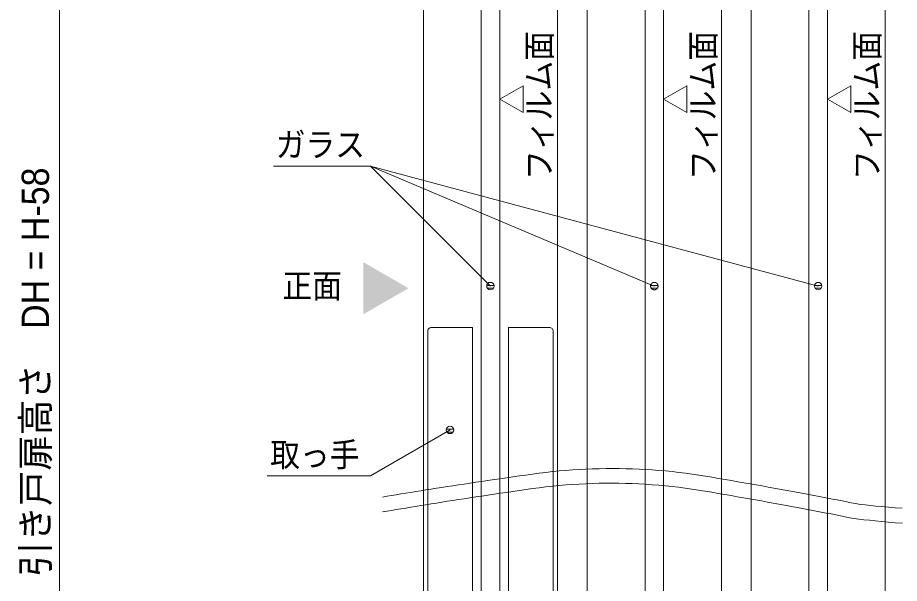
# Model space of a CAD drawing. Units: millimetres, scale not verified. Extents: x -6062 to 6062, y -3045 to 3045.
# Drawn here: x 346 to 1530, y -861 to -102 of the extents above; entities that cross this region are included whole.
import ezdxf
from ezdxf.enums import TextEntityAlignment as Align

# ---------------------------------------------------------------- set-up
doc = ezdxf.new("R2010")
doc.units = ezdxf.units.MM
doc.header["$LTSCALE"] = 20
for name, color, linetype, lineweight in [('0-0_2寸法-1', 7, 'Continuous', 9), ('0-2_2寸法-3', 7, 'Continuous', 9), ('0-3_3一般', 7, 'Continuous', 9)]:
    doc.layers.add(name, color=color, linetype=linetype, lineweight=lineweight)
doc.styles.add('ＭＳ ゴシック', font='')
doc.styles.add('ＭＳ Ｐゴシック', font='')
doc.styles.get('ＭＳ ゴシック').set_extended_font_data('MS Gothic')
doc.styles.get('ＭＳ Ｐゴシック').set_extended_font_data('MS PGothic')

# ---------------------------------------------------------------- blocks, each defined once
blk = doc.blocks.new('グループ-9')
at = {"layer": '0-3_3一般'}
for p, q in [((63913.7, 12704.9), (63913.7, -36100)), ((64413.7, -36100), (64413.7, 12704.9))]:
    blk.add_line(p, q, dxfattribs=at)
blk.add_lwpolyline([(65963.7, 15304.9), (65963.7, -38700), (62363.7, -38700), (62363.7, 15304.9)], close=True, dxfattribs=at)
blk = doc.blocks.new('グループ-11')
at = {"layer": '0-3_3一般'}
for p, q in [((57963.7, -38700), (57963.7, 15304.9)), ((61563.7, 15304.9), (61563.7, -38700))]:
    blk.add_line(p, q, dxfattribs=at)
blk.add_lwpolyline([(60013.7, -36100), (60013.7, 12704.9), (59513.7, 12704.9), (59513.7, -36100)], close=True, dxfattribs=at)
blk = doc.blocks.new('グループ-73')
at = {"layer": '0-3_3一般'}
for p, q in [((53678.7, -10451.2), (53678.7, -18651.2)), ((57048.7, -18651.2), (57048.7, -10451.2))]:
    blk.add_line(p, q, dxfattribs=at)
for points in [[(53778.7, -18751.2), (54878.7, -18751.2), (54878.7, -10351.2), (53778.7, -10351.2)], [(56948.7, -10351.2), (55848.7, -10351.2), (55848.7, -18751.2), (56948.7, -18751.2)]]:
    blk.add_lwpolyline(points, dxfattribs=at)
for centre, start, end in [((53778.7, -10451.2), 135, 180), ((53778.7, -10451.2), 90, 135), ((56948.7, -10451.2), 45, 90), ((56948.7, -10451.2), 0, 45), ((53778.7, -18651.2), 180, 225), ((56948.7, -18651.2), 315, 0), ((53778.7, -18651.2), 225, 270), ((56948.7, -18651.2), 270, 315)]:
    blk.add_arc(centre, 100, start, end, dxfattribs=at)
blk = doc.blocks.new('グループ-75')
at = {"layer": '0-3_3一般'}
for p, q in [((55113.7, 12704.9), (55113.7, -36100)), ((55613.7, -36100), (55613.7, 12704.9))]:
    blk.add_line(p, q, dxfattribs=at)
blk.add_lwpolyline([(57163.7, 15304.9), (57163.7, -38700), (53563.7, -38700), (53563.7, 15304.9)], close=True, dxfattribs=at)
blk = doc.blocks.new('グループ-92')
at = {"layer": '0-3_3一般'}
for points in [[(52467.3, -14903.7), (52587.7, -14883.1), (52710.3, -14862.4), (52835.1, -14841.5), (52962.1, -14820.5), (53091.4, -14799.2), (53222.8, -14777.8), (53356.5, -14756.2), (53492.4, -14734.4), (53630.5, -14712.5), (53770.9, -14690.3), (53913.4, -14668), (54058.2, -14645.5), (54205.2, -14622.9), (54354.4, -14600), (54505.9, -14577), (54659.5, -14553.8), (54815.4, -14530.5), (54973.5, -14506.9), (55133.8, -14483.2), (55296.3, -14459.3), (55461, -14435.2), (55628, -14410.9), (55797.2, -14386.5), (55968.6, -14361.9), (56142.2, -14337.1), (56318, -14312.1), (56496, -14287), (56674.8, -14263.2), (56853.6, -14241.4), (57032.3, -14221.7), (57211, -14204.1), (57389.7, -14188.6), (57568.3, -14175.1), (57746.9, -14163.7), (57925.5, -14154.4), (58104, -14147.1), (58282.5, -14141.9), (58461, -14138.8), (58639.4, -14137.8)], [(58639.4, -14137.8), (58817.8, -14138.8), (58996.2, -14141.9), (59174.5, -14147.1), (59352.8, -14154.4), (59531.1, -14163.7), (59709.3, -14175.1), (59887.5, -14188.6), (60065.7, -14204.2), (60243.8, -14221.8), (60421.9, -14241.5), (60600, -14263.3), (60778, -14287.1), (60956, -14313.1), (61134, -14341.1), (61311.9, -14371), (61488, -14401.3), (61661.9, -14431.3), (61833.6, -14461.1), (62003.1, -14490.7), (62170.4, -14520), (62335.5, -14549), (62498.4, -14577.9), (62659, -14606.5), (62817.5, -14634.9), (62973.7, -14663), (63127.7, -14690.9), (63279.5, -14718.5), (63429.1, -14745.9), (63576.5, -14773.1), (63721.7, -14800.1), (63864.6, -14826.8), (64005.4, -14853.2), (64143.9, -14879.4), (64280.3, -14905.4), (64414.4, -14931.2), (64546.3, -14956.7), (64676, -14982), (64803.4, -15007), (64928.7, -15031.8)], [(52467.3, -15303.7), (52587.5, -15282.8), (52709.9, -15261.8), (52834.6, -15240.6), (52961.5, -15219.2), (53090.6, -15197.6), (53222, -15175.8), (53355.6, -15153.8), (53491.5, -15131.7), (53629.5, -15109.4), (53769.8, -15086.9), (53912.4, -15064.2), (54057.2, -15041.3), (54204.2, -15018.3), (54353.4, -14995), (54504.9, -14971.6), (54658.6, -14948), (54814.6, -14924.2), (54972.8, -14900.3), (55133.2, -14876.1), (55295.8, -14851.8), (55460.7, -14827.3), (55627.9, -14802.6), (55797.2, -14777.7), (55968.8, -14752.6), (56142.6, -14727.4), (56318.7, -14701.9), (56496.8, -14676.5), (56675.3, -14652.7), (56853.8, -14631.1), (57032.3, -14611.6), (57210.7, -14594.1), (57389.1, -14578.8), (57567.4, -14565.6), (57745.8, -14554.5), (57924.1, -14545.5), (58102.3, -14538.6), (58280.6, -14533.9), (58458.8, -14531.2), (58636.9, -14530.6)], [(58636.9, -14530.6), (58815.1, -14532.2), (58993.2, -14535.8), (59171.3, -14541.6), (59349.3, -14549.5), (59527.3, -14559.5), (59705.3, -14571.6), (59883.3, -14585.8), (60061.2, -14602.1), (60239.1, -14620.5), (60417, -14641.1), (60594.8, -14663.7), (60772.6, -14688.5), (60950.4, -14715.3), (61128.1, -14744.3), (61305.2, -14774.6), (61480, -14804.8), (61652.6, -14834.7), (61823, -14864.4), (61991.2, -14893.9), (62157.2, -14923.1), (62320.9, -14952.1), (62482.4, -14980.8), (62641.6, -15009.3), (62798.6, -15037.6), (62953.4, -15065.6), (63106, -15093.4), (63256.4, -15121), (63404.5, -15148.3), (63550.4, -15175.3), (63694, -15202.2), (63835.5, -15228.8), (63974.7, -15255.1), (64111.6, -15281.2), (64246.4, -15307.1), (64378.9, -15332.7), (64509.2, -15358.1), (64637.2, -15383.3), (64763.1, -15408.2), (64886.7, -15432.9)], [(64928.7, -15031.8), (65051.8, -15056.4), (65172.6, -15080.7), (65293.4, -15100.4), (65423.5, -15115.1), (65564, -15130.1), (65714.8, -15145.3), (65876, -15160.8), (66047.5, -15176.4), (66229.3, -15191.2), (66421.4, -15200.3)], [(64886.7, -15432.9), (65008, -15457.4), (65127.6, -15480), (65254.3, -15495.8), (65391.1, -15511.9), (65537.9, -15528.4), (65694.8, -15545.2), (65861.8, -15562.4), (66038.9, -15580), (66226.1, -15593.8), (66423.3, -15601.5)]]:
    blk.add_lwpolyline(points, dxfattribs=at)
for name in ['グループ-75', 'グループ-11', 'グループ-9', 'グループ-73']:
    blk.add_blockref(name, (0, 0), dxfattribs=at)
blk = doc.blocks.new('グループ-93')
at = {"layer": '0-3_3一般'}
blk.add_blockref('グループ-92', (0, 0), dxfattribs=at)

msp = doc.modelspace()

# ---------------------------------------------------------------- linework, layer by layer
at = {"layer": '0-0_2寸法-1'}
msp.add_line((402.18, 752.53), (402.18, -1922.29), dxfattribs=at)
at = {"layer": '0-2_2寸法-3'}
for p, q in [((819.63, -300.95), (1200.68, -462)), ((819.63, -300.95), (1420.68, -462)), ((985.58, -461.01), (975.79, -461.01)), ((980.85, -457.01), (980.51, -457.01)), ((980.85, -457.01), (980.51, -457.01)), ((1205.59, -461.01), (1195.78, -461.01)), ((1201.05, -457.01), (1200.32, -457.01)), ((1201.05, -457.01), (1200.32, -457.01)), ((1425.58, -461.01), (1415.79, -461.01)), ((1420.86, -457.01), (1420.51, -457.01)), ((1420.86, -457.01), (1420.51, -457.01)), ((984.68, -465.01), (976.69, -465.01)), ((1204.69, -465.01), (1196.68, -465.01)), ((1424.68, -465.01), (1416.69, -465.01)), ((926.62, -650.07), (926.24, -650.07)), ((926.62, -650.07), (926.24, -650.07)), ((931.33, -654.07), (921.54, -654.07)), ((930.43, -658.07), (922.44, -658.07))]:
    msp.add_line(p, q, dxfattribs=at)
for points in [[(1024.43, -193.1), (1024.43, -229.17), (993.18, -211.14)], [(1244.43, -193.1), (1244.43, -229.17), (1213.18, -211.14)], [(1464.43, -193.1), (1464.43, -229.17), (1433.18, -211.14)]]:
    msp.add_lwpolyline(points, close=True, dxfattribs=at)
for points in [[(980.68, -462), (819.63, -300.95), (689.6, -300.95)], [(1195.72, -462.69), (1195.7, -462.45), (1195.68, -462.2), (1195.68, -461.96), (1195.68, -461.71), (1195.7, -461.47), (1195.74, -461.22), (1195.78, -460.98), (1195.84, -460.74), (1195.9, -460.5), (1195.98, -460.27), (1196.07, -460.04), (1196.18, -459.82), (1196.29, -459.6), (1196.41, -459.39), (1196.54, -459.18), (1196.69, -458.98), (1196.84, -458.79), (1197, -458.6), (1197.17, -458.43), (1197.35, -458.26), (1197.54, -458.1), (1197.74, -457.95), (1197.94, -457.81), (1198.15, -457.68), (1198.36, -457.56), (1198.58, -457.45), (1198.81, -457.36), (1199.04, -457.27), (1199.27, -457.2), (1199.51, -457.13), (1199.75, -457.08), (1199.99, -457.04), (1200.24, -457.01), (1200.48, -457), (1200.73, -456.99), (1200.97, -457), (1201.22, -457.02), (1201.46, -457.05), (1201.7, -457.1)], [(1196.79, -465.14), (1196.64, -464.95), (1196.5, -464.75), (1196.37, -464.54), (1196.25, -464.32), (1196.14, -464.1), (1196.04, -463.88), (1195.95, -463.65), (1195.88, -463.41), (1195.82, -463.17), (1195.76, -462.93), (1195.72, -462.69), (1195.7, -462.45), (1195.68, -462.2), (1195.68, -461.96), (1195.68, -461.71), (1195.7, -461.47), (1195.74, -461.22), (1195.78, -460.98), (1195.84, -460.74), (1195.9, -460.5), (1195.98, -460.27), (1196.07, -460.04)], [(1196.07, -460.04), (1196.18, -459.82), (1196.29, -459.6), (1196.41, -459.39), (1196.54, -459.18), (1196.69, -458.98), (1196.84, -458.79), (1197, -458.6), (1197.17, -458.43), (1197.35, -458.26), (1197.54, -458.1), (1197.74, -457.95), (1197.94, -457.81), (1198.15, -457.68), (1198.36, -457.56), (1198.58, -457.45), (1198.81, -457.36), (1199.04, -457.27), (1199.27, -457.2), (1199.51, -457.13), (1199.75, -457.08), (1199.99, -457.04), (1200.24, -457.01), (1200.48, -457), (1200.73, -456.99), (1200.97, -457), (1201.22, -457.02), (1201.46, -457.05), (1201.7, -457.1), (1201.94, -457.15), (1202.18, -457.22), (1202.41, -457.3), (1202.64, -457.39), (1202.86, -457.49), (1203.08, -457.6), (1203.3, -457.73), (1203.5, -457.86), (1203.7, -458), (1203.89, -458.16), (1204.08, -458.32)], [(1201.7, -457.1), (1201.94, -457.15), (1202.18, -457.22), (1202.41, -457.3), (1202.64, -457.39), (1202.86, -457.49), (1203.08, -457.6), (1203.3, -457.73), (1203.5, -457.86), (1203.7, -458), (1203.89, -458.16), (1204.08, -458.32), (1204.25, -458.49), (1204.42, -458.67), (1204.58, -458.86), (1204.73, -459.05), (1204.87, -459.25), (1205, -459.46), (1205.12, -459.68), (1205.23, -459.9), (1205.33, -460.12), (1205.41, -460.35), (1205.49, -460.59), (1205.55, -460.83), (1205.6, -461.07), (1205.64, -461.31), (1205.67, -461.55), (1205.69, -461.8), (1205.69, -462.04), (1205.68, -462.29), (1205.66, -462.53), (1205.63, -462.78), (1205.59, -463.02), (1205.53, -463.26), (1205.46, -463.5), (1205.38, -463.73), (1205.29, -463.96), (1205.19, -464.18), (1205.08, -464.4), (1204.96, -464.61)], [(1204.08, -458.32), (1204.25, -458.49), (1204.42, -458.67), (1204.58, -458.86), (1204.73, -459.05), (1204.87, -459.25), (1205, -459.46), (1205.12, -459.68), (1205.23, -459.9), (1205.33, -460.12), (1205.41, -460.35), (1205.49, -460.59), (1205.55, -460.83), (1205.6, -461.07), (1205.64, -461.31), (1205.67, -461.55), (1205.69, -461.8), (1205.69, -462.04), (1205.68, -462.29), (1205.66, -462.53), (1205.63, -462.78), (1205.59, -463.02), (1205.53, -463.26), (1205.46, -463.5), (1205.38, -463.73), (1205.29, -463.96), (1205.19, -464.18), (1205.08, -464.4), (1204.96, -464.61), (1204.82, -464.82), (1204.68, -465.02), (1204.53, -465.21), (1204.36, -465.4), (1204.19, -465.57), (1204.01, -465.74), (1203.83, -465.9), (1203.63, -466.05), (1203.43, -466.19), (1203.22, -466.32), (1203.01, -466.44)], [(1203.01, -466.44), (1202.78, -466.55), (1202.56, -466.64), (1202.33, -466.73), (1202.1, -466.8), (1201.86, -466.87), (1201.62, -466.92), (1201.37, -466.96), (1201.13, -466.99), (1200.89, -467), (1200.64, -467.01), (1200.39, -467), (1200.15, -466.98), (1199.91, -466.95), (1199.66, -466.9), (1199.42, -466.85), (1199.19, -466.78), (1198.96, -466.7), (1198.73, -466.61), (1198.5, -466.51), (1198.28, -466.4), (1198.07, -466.27), (1197.87, -466.14), (1197.67, -466), (1197.47, -465.84), (1197.29, -465.68), (1197.11, -465.51), (1196.94, -465.33), (1196.79, -465.14), (1196.64, -464.95), (1196.5, -464.75), (1196.37, -464.54), (1196.25, -464.32), (1196.14, -464.1), (1196.04, -463.88), (1195.95, -463.65), (1195.88, -463.41), (1195.82, -463.17), (1195.76, -462.93), (1195.72, -462.69)], [(1204.96, -464.61), (1204.82, -464.82), (1204.68, -465.02), (1204.53, -465.21), (1204.36, -465.4), (1204.19, -465.57), (1204.01, -465.74), (1203.83, -465.9), (1203.63, -466.05), (1203.43, -466.19), (1203.22, -466.32), (1203.01, -466.44), (1202.78, -466.55), (1202.56, -466.64), (1202.33, -466.73), (1202.1, -466.8), (1201.86, -466.87), (1201.62, -466.92), (1201.37, -466.96), (1201.13, -466.99), (1200.89, -467), (1200.64, -467.01), (1200.39, -467), (1200.15, -466.98), (1199.91, -466.95), (1199.66, -466.9), (1199.42, -466.85), (1199.19, -466.78), (1198.96, -466.7), (1198.73, -466.61), (1198.5, -466.51), (1198.28, -466.4), (1198.07, -466.27), (1197.87, -466.14), (1197.67, -466), (1197.47, -465.84), (1197.29, -465.68), (1197.11, -465.51), (1196.94, -465.33), (1196.79, -465.14)], [(926.43, -655.06), (819.63, -716.72), (681.11, -716.72)]]:
    msp.add_lwpolyline(points, dxfattribs=at)
for centre in [(980.68, -462), (980.68, -462), (1420.68, -462), (1420.68, -462), (926.43, -655.06), (926.43, -655.06)]:
    msp.add_circle(centre, 5.01, dxfattribs=at)
msp.add_solid([(809.93, -429.8), (870.68, -464.88), (809.93, -499.95)], dxfattribs=at)

# ---------------------------------------------------------------- block references
at = {"layer": '0-3_3一般', "xscale": 0.05, "yscale": 0.05}
msp.add_blockref('グループ-93', (-1787.5, 0), dxfattribs=at)

# ---------------------------------------------------------------- texts
at = {"layer": '0-0_2寸法-1', "style": 'ＭＳ Ｐゴシック', "width": 0.95}
msp.add_text('引き戸扉高さ\u3000DH = H-58', height=36.69, rotation=90, dxfattribs=at).set_placement((399.07, -852.31), align=Align.BOTTOM_LEFT)
at = {"layer": '0-2_2寸法-3', "style": 'ＭＳ ゴシック', "width": 0.9}
for p in [(1072.03, -319.5), (1292.03, -319.5), (1512.03, -319.5)]:
    msp.add_text('フィルム面', height=32.55, rotation=90, dxfattribs=at).set_placement(p, align=Align.BOTTOM_LEFT)
for s, p in [('ガラス', (692.45, -298.18)), ('正面', (701.46, -487.66)), ('取っ手', (684.97, -714.33))]:
    msp.add_text(s, height=32.55, dxfattribs=at).set_placement(p, align=Align.BOTTOM_LEFT)

doc.saveas('drawing.dxf')
